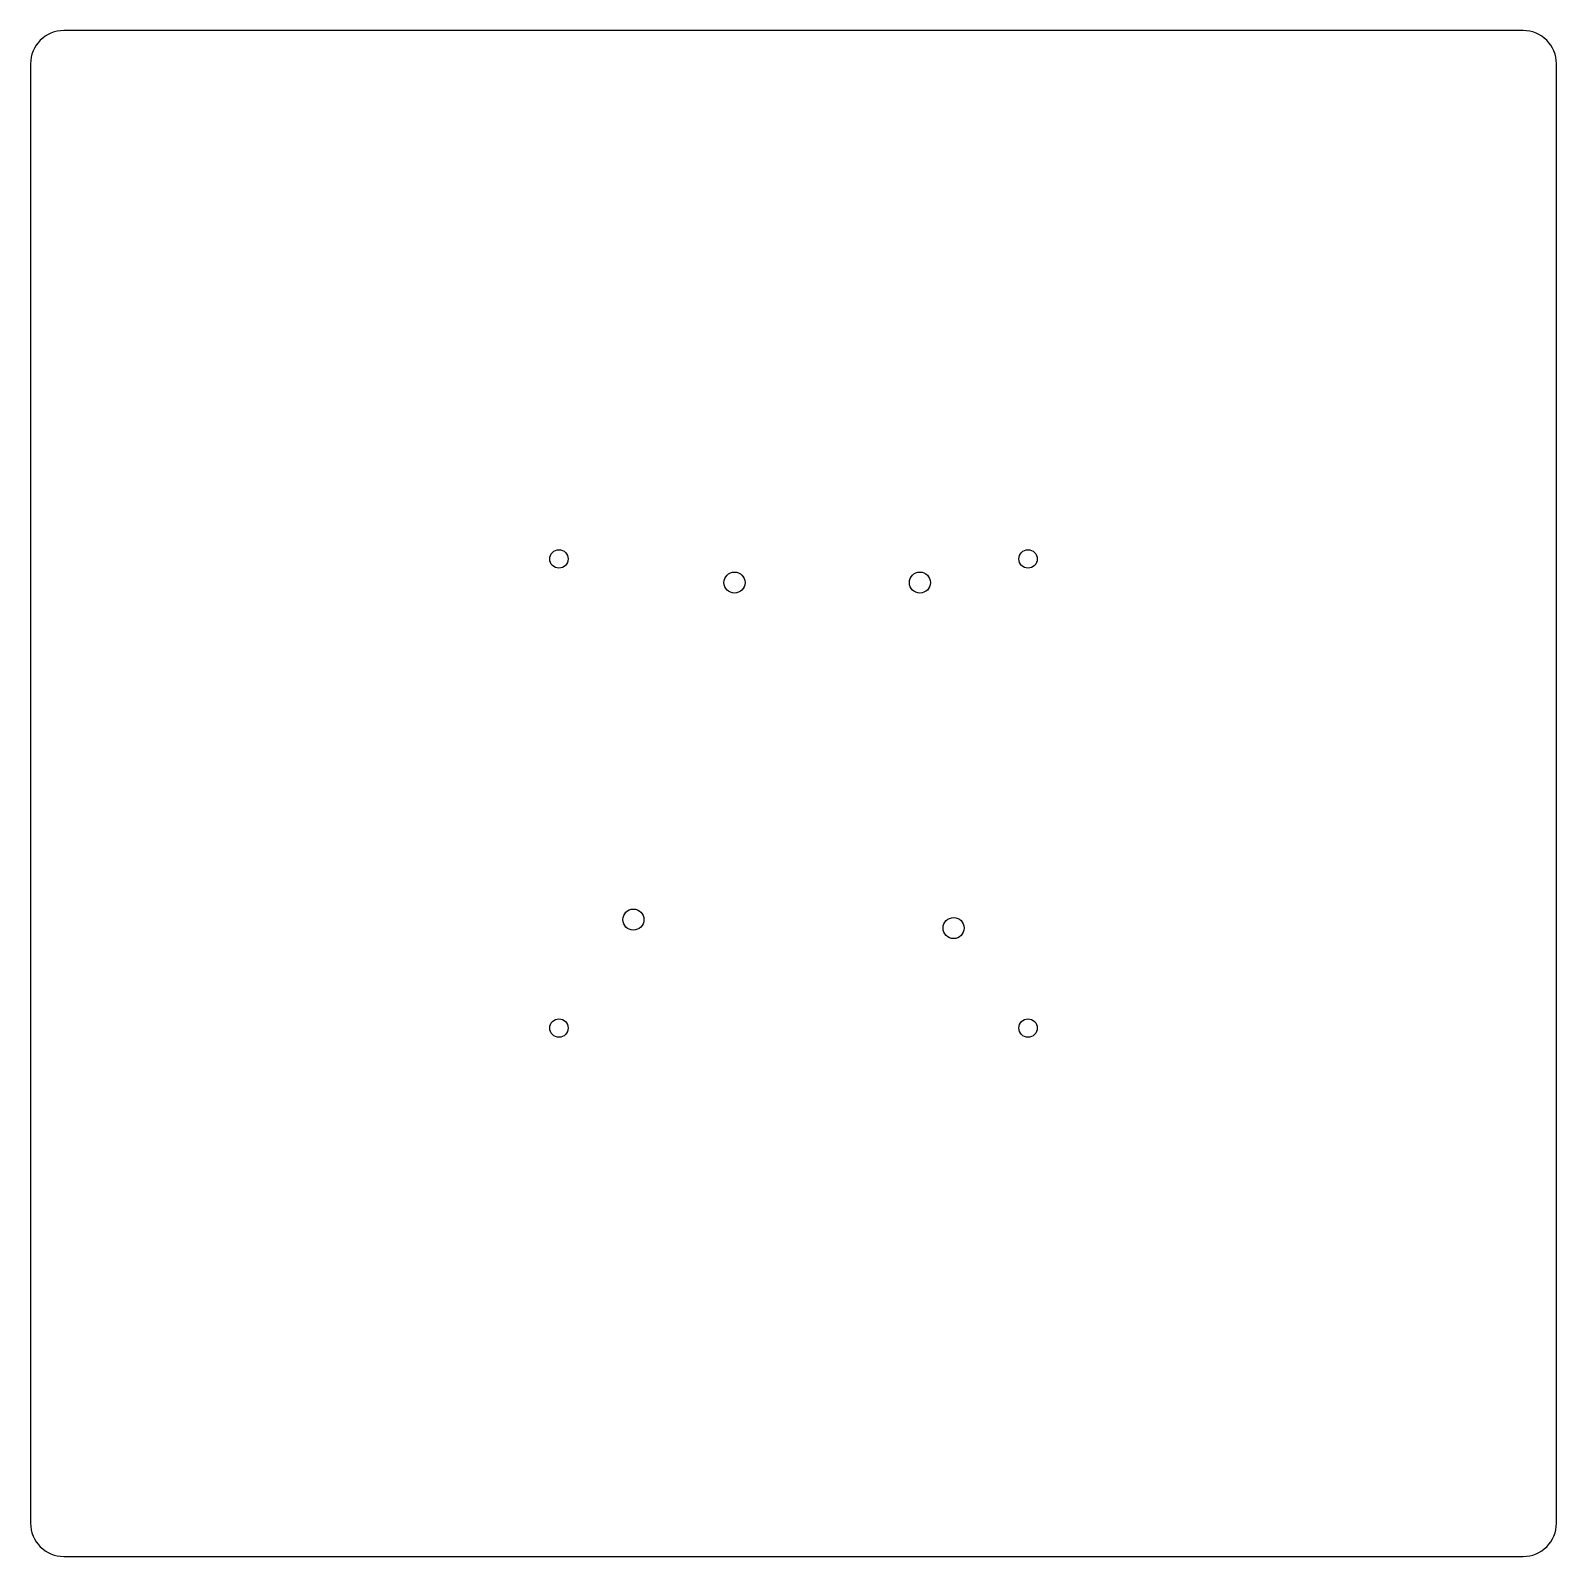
# Model space of a CAD drawing. Header units: millimetres. Extents: x -115 to 115, y -115 to 115.
import ezdxf

# ---------------------------------------------------------------- set-up
doc = ezdxf.new("R2010")
doc.units = ezdxf.units.MM

msp = doc.modelspace()

# ---------------------------------------------------------------- linework, layer by layer
msp.add_lwpolyline([(115, 110, 0.4142136), (110, 115), (-110, 115, 0.4142136), (-115, 110), (-115, -110, 0.4142136), (-110, -115), (110, -115, 0.4142136), (115, -110)], format="xyb", close=True)
for centre, radius in [((-35.355, 35.355), 1.385), ((35.355, 35.355), 1.385), ((-8.89, 31.79), 1.588), ((19.05, 31.79), 1.588), ((-24.13, -19.01), 1.588), ((24.13, -20.28), 1.588), ((-35.355, -35.355), 1.385), ((35.355, -35.355), 1.385)]:
    msp.add_circle(centre, radius)

doc.saveas('drawing.dxf')
